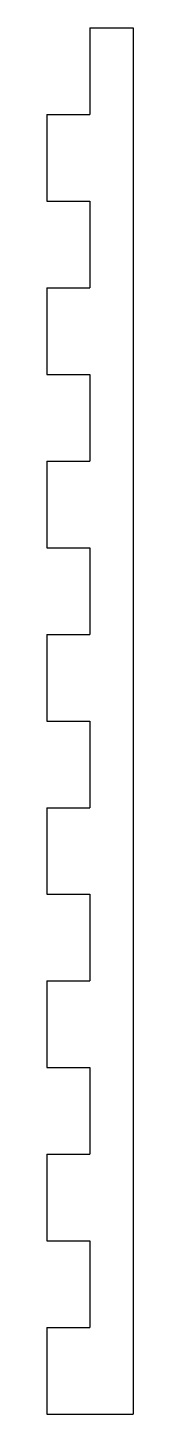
# Model space of a CAD drawing. Header units: millimetres. Extents: x 22 to 32, y 16 to 176.
import ezdxf

# ---------------------------------------------------------------- set-up
doc = ezdxf.new("R2010")
doc.units = ezdxf.units.MM
doc.layers.add('Tallar', color=1, linetype='Continuous', lineweight=5)

msp = doc.modelspace()

# ---------------------------------------------------------------- linework, layer by layer
at = {"layer": 'Tallar', "linetype": 'Continuous', "lineweight": 25}
for p, q in [((26.66, 176.28), (31.66, 176.28)), ((26.66, 176.28), (26.66, 166.28)), ((31.66, 176.28), (31.66, 16.28)), ((21.66, 166.28), (26.66, 166.28)), ((21.66, 166.28), (21.66, 156.28)), ((21.66, 156.28), (26.66, 156.28)), ((26.66, 156.28), (26.66, 146.28)), ((21.66, 146.28), (26.66, 146.28)), ((21.66, 146.28), (21.66, 136.28)), ((21.66, 136.28), (26.66, 136.28)), ((26.66, 136.28), (26.66, 126.28)), ((21.66, 126.28), (26.66, 126.28)), ((21.66, 126.28), (21.66, 116.28)), ((21.66, 116.28), (26.66, 116.28)), ((26.66, 116.28), (26.66, 106.28)), ((21.66, 106.28), (26.66, 106.28)), ((21.66, 106.28), (21.66, 96.28)), ((21.66, 96.28), (26.66, 96.28)), ((26.66, 96.28), (26.66, 86.28)), ((21.66, 86.28), (26.66, 86.28)), ((21.66, 86.28), (21.66, 76.28)), ((21.66, 76.28), (26.66, 76.28)), ((26.66, 76.28), (26.66, 66.28)), ((21.66, 66.28), (26.66, 66.28)), ((21.66, 66.28), (21.66, 56.28)), ((21.66, 56.28), (26.66, 56.28)), ((26.66, 56.28), (26.66, 46.28)), ((21.66, 46.28), (26.66, 46.28)), ((21.66, 46.28), (21.66, 36.28)), ((21.66, 36.28), (26.66, 36.28)), ((26.66, 36.28), (26.66, 26.28)), ((21.66, 26.28), (26.66, 26.28)), ((21.66, 26.28), (21.66, 16.28)), ((21.66, 16.28), (31.66, 16.28))]:
    msp.add_line(p, q, dxfattribs=at)

doc.saveas('drawing.dxf')
